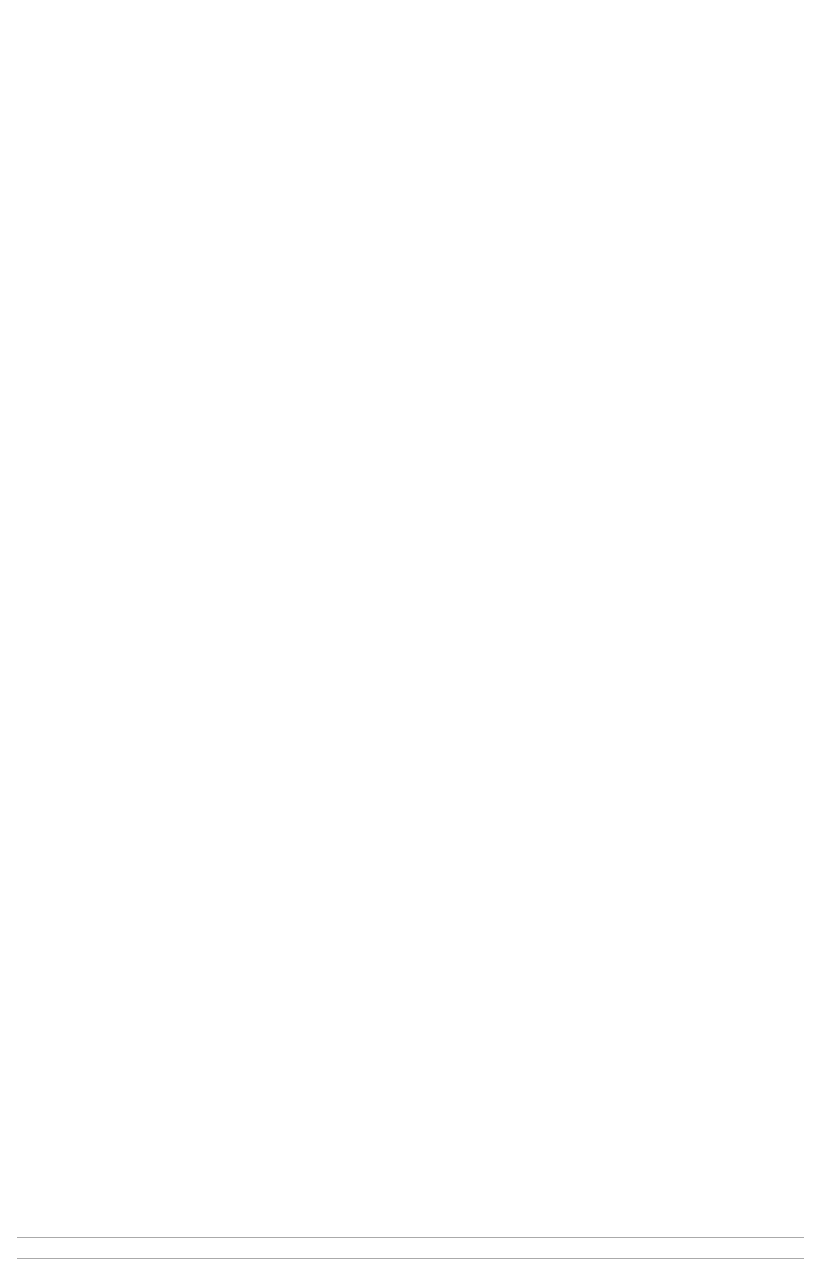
# Model space of a CAD drawing. Header units: millimetres. Extents: x 1112055 to 3390982, y -148532 to 766891.
# Drawn here: x 1689763 to 1713646, y 218182 to 256367 of the extents above; entities that cross this region are included whole.
import ezdxf

# ---------------------------------------------------------------- set-up
doc = ezdxf.new("R2010")
doc.units = ezdxf.units.MM
doc.layers.add('B TITLE BLOCK', color=250, linetype='Continuous', lineweight=0)
doc.styles.add('SWINC', font='swissc.ttf')

msp = doc.modelspace()

# ---------------------------------------------------------------- linework, layer by layer
at = {"layer": 'B TITLE BLOCK', "color": 1, "const_width": 8.39}
msp.add_lwpolyline([(1643287.6, 384330.6), (1734904.4, 384330.6), (1734904.4, 218186.4), (1643287.6, 218186.4)], close=True, dxfattribs=at)
at = {"layer": 'B TITLE BLOCK', "color": 250, "lineweight": 0, "const_width": 8.39}
msp.add_lwpolyline([(1643940.2, 383678), (1734251.7, 383678), (1734251.7, 218839.1), (1643940.2, 218839.1)], close=True, dxfattribs=at)

# ---------------------------------------------------------------- texts
at = {"layer": 'B TITLE BLOCK', "color": 251, "lineweight": 0, "char_height": 464.277, "attachment_point": 2, "style": 'SWINC'}
for insert in [(1902382.5, 243228.6), (1718998.5, 241871.7), (2005241.2, 239562.5)]:
    msp.add_mtext_dynamic_manual_height_columns('\\pxsm1,qj;{\\fBankGothic Lt BT|b0|i0|c0|p34;BHOOMI\\P\\ps*,q*;\\fGost|b0|i0|c0|p2;\\H0.8x;- CONSULTANTS -\\C1; }', width=1213989.136, gutter_width=0, heights=[170761.4], dxfattribs=dict(at, insert=insert))

doc.saveas('drawing.dxf')
